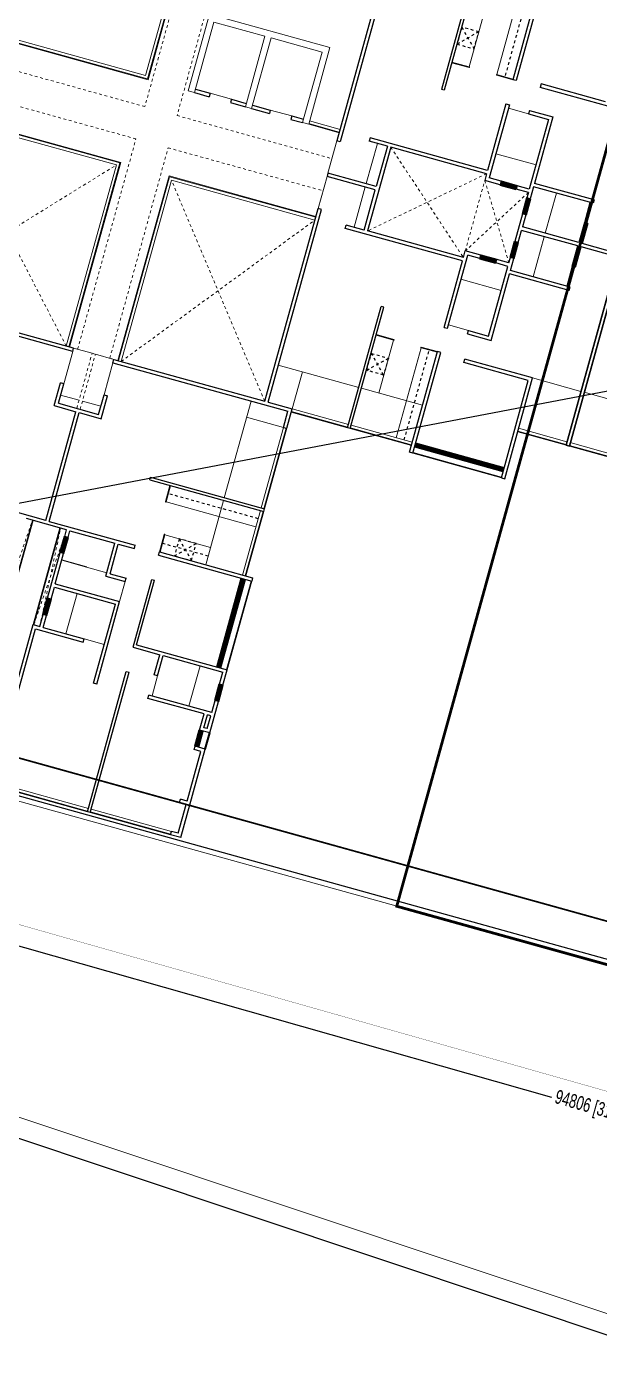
# Model space of a CAD drawing. Header units: millimetres. Extents: x 1330 to 3437, y 431 to 1156.
# Drawn here: x 1425.76 to 1446.34, y 989.61 to 1037.34 of the extents above; entities that cross this region are included whole.
import ezdxf

# ---------------------------------------------------------------- set-up
doc = ezdxf.new("R2010")
doc.units = ezdxf.units.MM
doc.linetypes.add('DASHED', pattern=[0.75, 0.5, -0.25])
doc.linetypes.add('DASHED2', pattern=[0.375, 0.25, -0.125])
for name, color, linetype, lineweight in [('A01 Plot Boundary', 2, 'Continuous', 50), ('A03 Roads', 7, 'Continuous', 15), ('C06 Parapet Wall', 39, 'Continuous', 15), ('F03 Windows', 32, 'Continuous', 35), ('I03 Tile Drop', 250, 'Continuous', 9), ('L02 Handrails & Balustrades', 67, 'Continuous', 15), ('M01 Furniture', 14, 'Continuous', 9), ('R23 Lifts', 2, 'Continuous', 9), ('T01 Dimenstions Scale 01', 106, 'Continuous', 9), ('Z08 Structure above', 250, 'DASHED', 9)]:
    doc.layers.add(name, color=color, linetype=linetype, lineweight=lineweight)
doc.layers.add('C02 Walls 01', color=10, linetype='Continuous')
doc.styles.add('vka-romans', font='GOTHIC.TTF', dxfattribs={"width": 0.7})
doc.dimstyles.new('vka-dim0100', dxfattribs={"dimscale": 100, "dimtxt": 1, "dimasz": 0.7, "dimexe": 1.5, "dimexo": 2.5, "dimgap": 1, "dimtad": 0, "dimdec": 0, "dimzin": 0, "dimdsep": 46, "dimtxsty": 'vka-romans', "dimblk": 'vkadot', "dimcen": 1.5, "dimdle": 1.5, "dimse1": 1, "dimse2": 1, "dimclrd": 256, "dimclre": 256, "dimclrt": 7, "dimadec": 1, "dimazin": 0, "dimtfac": 1, "dimtdec": 0, "dimtofl": 0, "dimtmove": 2, "dimatfit": 3, "dimfxl": 1, "dimtolj": 1, "dimtzin": 0, "dimarcsym": 0})

# ---------------------------------------------------------------- blocks, each defined once
blk = doc.blocks.new('rgr')
at = {"layer": 'C02 Walls 01', "color": 250}
for p, q in [((-2204253, 788686), (-2204253, 781386)), ((-2204128, 788561), (-2204128, 781386)), ((-2201128, 788686), (-2201128, 784161)), ((-2201028, 788686), (-2201028, 784161)), ((-2198753, 788936), (-2198753, 785186)), ((-2198628, 788936), (-2198628, 785186)), ((-2193403, 787186), (-2193403, 773061)), ((-2193278, 787186), (-2193278, 773061)), ((-2198628, 785186), (-2198753, 785186)), ((-2195328, 785311), (-2197728, 785311)), ((-2197728, 785311), (-2197728, 785186)), ((-2195203, 785186), (-2197728, 785186)), ((-2198753, 784286), (-2198628, 784286)), ((-2198753, 784286), (-2198753, 781811)), ((-2198628, 784286), (-2198628, 781561)), ((-2197878, 784286), (-2197003, 784286)), ((-2197878, 784286), (-2197878, 784161)), ((-2197003, 784286), (-2197003, 781811)), ((-2201028, 784161), (-2201128, 784161)), ((-2197878, 784161), (-2197128, 784161)), ((-2197128, 784161), (-2197128, 781561)), ((-2209648, 781811), (-2209098, 781811)), ((-2209098, 781811), (-2209098, 781686)), ((-2208298, 781811), (-2207748, 781811)), ((-2208298, 781811), (-2208298, 781686)), ((-2207518, 781811), (-2206853, 781811)), ((-2206853, 781811), (-2206853, 781686)), ((-2206053, 781811), (-2205618, 781811)), ((-2206053, 781811), (-2206053, 781686)), ((-2198753, 781811), (-2203128, 781811)), ((-2203128, 781811), (-2203128, 781686)), ((-2194778, 781811), (-2197003, 781811)), ((-2194778, 781811), (-2194778, 781686)), ((-2209648, 781686), (-2209098, 781686)), ((-2208298, 781686), (-2207748, 781686)), ((-2207518, 781686), (-2206853, 781686)), ((-2206053, 781686), (-2205618, 781686)), ((-2204128, 781386), (-2204253, 781386)), ((-2202453, 781686), (-2203128, 781686)), ((-2202453, 781686), (-2202453, 780186)), ((-2198753, 781686), (-2202328, 781686)), ((-2202328, 781686), (-2202328, 778561)), ((-2198753, 781686), (-2198753, 781436)), ((-2198178, 781436), (-2198753, 781436)), ((-2198178, 781561), (-2198628, 781561)), ((-2198178, 781561), (-2198178, 781436)), ((-2197128, 781561), (-2197578, 781561)), ((-2197578, 781561), (-2197578, 781436)), ((-2197128, 781436), (-2197578, 781436)), ((-2197128, 781436), (-2197128, 781236)), ((-2194778, 781686), (-2197003, 781686)), ((-2197003, 781686), (-2197003, 781236)), ((-2197003, 781236), (-2197128, 781236)), ((-2194778, 780936), (-2194903, 780936)), ((-2194903, 780936), (-2194903, 780186)), ((-2194778, 780936), (-2194778, 780186)), ((-2197128, 780636), (-2197128, 779611)), ((-2197003, 780636), (-2197128, 780636)), ((-2197003, 780636), (-2197003, 780186)), ((-2202453, 780186), (-2204253, 780186)), ((-2204253, 780186), (-2204253, 780061)), ((-2202453, 780061), (-2204253, 780061)), ((-2202453, 778561), (-2202453, 780061)), ((-2194903, 780186), (-2197003, 780186)), ((-2194903, 780061), (-2197003, 780061)), ((-2197003, 779611), (-2197003, 780061)), ((-2194903, 779311), (-2194903, 780061)), ((-2193403, 780186), (-2194778, 780186)), ((-2193403, 780061), (-2194778, 780061)), ((-2194778, 779311), (-2194778, 780061)), ((-2193403, 773061), (-2193403, 780061)), ((-2193278, 773061), (-2193278, 780061)), ((-2197003, 779611), (-2197128, 779611)), ((-2197128, 778811), (-2197128, 779011)), ((-2197003, 779011), (-2197128, 779011)), ((-2197003, 778561), (-2197003, 779011)), ((-2194778, 779311), (-2194903, 779311)), ((-2204253, 771686), (-2204253, 778861)), ((-2204128, 778861), (-2204253, 778861)), ((-2204128, 771686), (-2204128, 778861)), ((-2202453, 778561), (-2203128, 778561)), ((-2203128, 778436), (-2203128, 778561)), ((-2198753, 778561), (-2202328, 778561)), ((-2198178, 778811), (-2198753, 778811)), ((-2198753, 778561), (-2198753, 778811)), ((-2198178, 778686), (-2198628, 778686)), ((-2198628, 775961), (-2198628, 778686)), ((-2198178, 778686), (-2198178, 778811)), ((-2197128, 778811), (-2197578, 778811)), ((-2197578, 778686), (-2197578, 778811)), ((-2197128, 778686), (-2197578, 778686)), ((-2197128, 776086), (-2197128, 778686)), ((-2194778, 778561), (-2197003, 778561)), ((-2194778, 778436), (-2194778, 778561)), ((-2198753, 778436), (-2203128, 778436)), ((-2198753, 775961), (-2198753, 778436)), ((-2194778, 778436), (-2197003, 778436)), ((-2197003, 775961), (-2197003, 778436)), ((-2201128, 771561), (-2201128, 776086)), ((-2201028, 776086), (-2201128, 776086)), ((-2201028, 771561), (-2201028, 776086)), ((-2197878, 776086), (-2197128, 776086)), ((-2197878, 775961), (-2197878, 776086)), ((-2198753, 775961), (-2198628, 775961)), ((-2197878, 775961), (-2197003, 775961)), ((-2198628, 775061), (-2198753, 775061)), ((-2198753, 771311), (-2198753, 775061)), ((-2198628, 771311), (-2198628, 775061)), ((-2195203, 775061), (-2197728, 775061)), ((-2197728, 774936), (-2197728, 775061)), ((-2195328, 774936), (-2197728, 774936)), ((-2195328, 771311), (-2195328, 774936)), ((-2195203, 771311), (-2195203, 775061)), ((-2193403, 773061), (-2193278, 773061)), ((-2193278, 773061), (-2193403, 773061)), ((-2211378, 771686), (-2217903, 771686)), ((-2211378, 771561), (-2217903, 771561)), ((-2211378, 771561), (-2211378, 771686)), ((-2209878, 771686), (-2204253, 771686)), ((-2209878, 771561), (-2209878, 771686)), ((-2209878, 771561), (-2203353, 771561)), ((-2204128, 771686), (-2203228, 771686)), ((-2203353, 770961), (-2203353, 771561)), ((-2203228, 770961), (-2203228, 771686)), ((-2201028, 771561), (-2201128, 771561)), ((-2198628, 771311), (-2198753, 771311)), ((-2195328, 771311), (-2195203, 771311)), ((-2203353, 770961), (-2203228, 770961)), ((-2211503, 769511), (-2211503, 770361)), ((-2211378, 770361), (-2211503, 770361)), ((-2211378, 769636), (-2211378, 770361)), ((-2209878, 769636), (-2209878, 770361)), ((-2209878, 770361), (-2209753, 770361)), ((-2209753, 769511), (-2209753, 770361)), ((-2211503, 769511), (-2210690, 769511)), ((-2211378, 769636), (-2209878, 769636)), ((-2210690, 765461), (-2210690, 769511)), ((-2210565, 765461), (-2210565, 769511)), ((-2210565, 769511), (-2209753, 769511)), ((-2207478, 767961), (-2203228, 767961)), ((-2207478, 767861), (-2207478, 767961)), ((-2207478, 767861), (-2203228, 767861)), ((-2203228, 767861), (-2203228, 767961)), ((-2210690, 765461), (-2213903, 765461)), ((-2209878, 765336), (-2211378, 765336)), ((-2210565, 765461), (-2207353, 765461)), ((-2209878, 765086), (-2209878, 765336)), ((-2209753, 765086), (-2209753, 765336)), ((-2209753, 765336), (-2208078, 765336)), ((-2208078, 764111), (-2208078, 765336)), ((-2207953, 765336), (-2207353, 765336)), ((-2207953, 764236), (-2207953, 765336)), ((-2207353, 765336), (-2207353, 765461)), ((-2206453, 765461), (-2202978, 765461)), ((-2206453, 765336), (-2206453, 765461)), ((-2206453, 765336), (-2202978, 765336)), ((-2202978, 765461), (-2202978, 765336)), ((-2209753, 765086), (-2209878, 765086)), ((-2209878, 762786), (-2209878, 764486)), ((-2209753, 764486), (-2209878, 764486)), ((-2209753, 763361), (-2209753, 764486)), ((-2207953, 764236), (-2207353, 764236)), ((-2207353, 764111), (-2207353, 764236)), ((-2206453, 764436), (-2206353, 764436)), ((-2206453, 761911), (-2206453, 764436)), ((-2206353, 762036), (-2206353, 764436)), ((-2208078, 764111), (-2207353, 764111)), ((-2209753, 763361), (-2207353, 763361)), ((-2209753, 762786), (-2209753, 763236)), ((-2209753, 763236), (-2207478, 763236)), ((-2207478, 760286), (-2207478, 763236)), ((-2207353, 760286), (-2207353, 763361)), ((-2209753, 762786), (-2209878, 762786)), ((-2209878, 761736), (-2209878, 762186)), ((-2209753, 762186), (-2209878, 762186)), ((-2209753, 761736), (-2209753, 762186)), ((-2206453, 761911), (-2205453, 761911)), ((-2206353, 762036), (-2202978, 762036)), ((-2205453, 761161), (-2205453, 761911)), ((-2205328, 761911), (-2203103, 761911)), ((-2205328, 761161), (-2205328, 761911)), ((-2203103, 761461), (-2203103, 761911)), ((-2202978, 761461), (-2202978, 762036)), ((-2210128, 755786), (-2210128, 761736)), ((-2210128, 761736), (-2209878, 761736)), ((-2210003, 757111), (-2210003, 761611)), ((-2210003, 761611), (-2208228, 761611)), ((-2209753, 761736), (-2208228, 761736)), ((-2208228, 761611), (-2208228, 761736)), ((-2202978, 761461), (-2203103, 761461)), ((-2206453, 761011), (-2206353, 761011)), ((-2206453, 755786), (-2206453, 761011)), ((-2206353, 755786), (-2206353, 761011)), ((-2205328, 761161), (-2205453, 761161)), ((-2203103, 760411), (-2203103, 760861)), ((-2202978, 760861), (-2203103, 760861)), ((-2202978, 759686), (-2202978, 760861)), ((-2203103, 760411), (-2205453, 760411)), ((-2205453, 760286), (-2205453, 760411)), ((-2207353, 760286), (-2207478, 760286)), ((-2203353, 760286), (-2205453, 760286)), ((-2203353, 759686), (-2203353, 760286)), ((-2203103, 760286), (-2203228, 760286)), ((-2203228, 759811), (-2203228, 760286)), ((-2203103, 759811), (-2203103, 760286)), ((-2202978, 759686), (-2203353, 759686)), ((-2203103, 759811), (-2203228, 759811)), ((-2202978, 759086), (-2203353, 759086)), ((-2203353, 758961), (-2203353, 759086)), ((-2202978, 755786), (-2202978, 759086))]:
    blk.add_line(p, q, dxfattribs=at)
at = {"layer": 'C06 Parapet Wall', "color": 250}
for p, q in [((-2211503, 784026), (-2211503, 781811)), ((-2211503, 781811), (-2217903, 781811)), ((-2205388, 781811), (-2204253, 781811)), ((-2211653, 778436), (-2217903, 778436)), ((-2211653, 771686), (-2211653, 778436)), ((-2209603, 778436), (-2204253, 778436)), ((-2209603, 771686), (-2209603, 778436)), ((-2193403, 773186), (-2195203, 773186)), ((-2193278, 773186), (-2191478, 773186)), ((-2203228, 771686), (-2201128, 771686)), ((-2198753, 771686), (-2201028, 771686)), ((-2203353, 767961), (-2203353, 770961)), ((-2203353, 765461), (-2203353, 767861)), ((-2208828, 764248), (-2209753, 764248)), ((-2208828, 764236), (-2209753, 764236)), ((-2208828, 764236), (-2208828, 764248))]:
    blk.add_line(p, q, dxfattribs=at)
at = {"layer": 'F03 Windows', "color": 250}
for p, q in [((-2198178, 781561), (-2197578, 781561)), ((-2198178, 781520), (-2197578, 781520)), ((-2198178, 781478), (-2197578, 781478)), ((-2198178, 781436), (-2197578, 781436)), ((-2197128, 781236), (-2197128, 780636)), ((-2197086, 781236), (-2197086, 780636)), ((-2197044, 781236), (-2197044, 780636)), ((-2197003, 781236), (-2197003, 780636)), ((-2197128, 779011), (-2197128, 779611)), ((-2197086, 779011), (-2197086, 779611)), ((-2197044, 779011), (-2197044, 779611)), ((-2197003, 779011), (-2197003, 779611)), ((-2198178, 778811), (-2197578, 778811)), ((-2198178, 778770), (-2197578, 778770)), ((-2198178, 778728), (-2197578, 778728)), ((-2198178, 778686), (-2197578, 778686)), ((-2198628, 771686), (-2195328, 771686)), ((-2198628, 771645), (-2195328, 771645)), ((-2198628, 771603), (-2195328, 771603)), ((-2198628, 771561), (-2195328, 771561)), ((-2203353, 762036), (-2203353, 765336)), ((-2203311, 762036), (-2203311, 765336)), ((-2203269, 762036), (-2203269, 765336)), ((-2203228, 762036), (-2203228, 765336)), ((-2209878, 764486), (-2209878, 765086)), ((-2209836, 764486), (-2209836, 765086)), ((-2209794, 764486), (-2209794, 765086)), ((-2209753, 764486), (-2209753, 765086)), ((-2209878, 762186), (-2209878, 762786)), ((-2209836, 762186), (-2209836, 762786)), ((-2209794, 762186), (-2209794, 762786)), ((-2209753, 762186), (-2209753, 762786)), ((-2203103, 760861), (-2203103, 761461)), ((-2203061, 760861), (-2203061, 761461)), ((-2203019, 760861), (-2203019, 761461)), ((-2202978, 760861), (-2202978, 761461)), ((-2203353, 759086), (-2203353, 759686)), ((-2203311, 759086), (-2203311, 759686)), ((-2203269, 759086), (-2203269, 759686)), ((-2203228, 759086), (-2203228, 759686)), ((-2202978, 759086), (-2202978, 759686))]:
    blk.add_line(p, q, dxfattribs=at)
at = {"layer": 'I03 Tile Drop', "color": 250}
for p, q in [((-2197878, 784161), (-2198628, 784161)), ((-2198628, 782461), (-2197128, 782461)), ((-2209098, 781811), (-2208298, 781811)), ((-2206853, 781811), (-2206053, 781811)), ((-2204253, 781386), (-2204253, 780186)), ((-2202828, 781686, 0), (-2202828, 780186, 0)), ((-2196153, 781686), (-2196153, 780186)), ((-2194903, 780936), (-2194903, 781686)), ((-2204253, 778861), (-2204253, 780061)), ((-2202828, 778561, 0), (-2202828, 780061, 0)), ((-2196153, 778561), (-2196153, 780061)), ((-2194903, 779311), (-2194903, 778561)), ((-2198628, 777786), (-2197128, 777786)), ((-2197878, 776086), (-2198628, 776086)), ((-2193403, 775061), (-2195203, 775061)), ((-2193278, 775061), (-2191478, 775061)), ((-2204128, 773061), (-2201128, 773061)), ((-2203228, 771686), (-2203228, 773061)), ((-2198753, 773061), (-2201028, 773061)), ((-2210690, 771686), (-2211378, 771686)), ((-2211378, 770361), (-2211378, 771561)), ((-2210565, 771686), (-2209878, 771686)), ((-2209878, 770361), (-2209878, 771561)), ((-2204728, 767961), (-2204728, 771561)), ((-2204728, 770961), (-2203353, 770961)), ((-2211378, 769936), (-2210690, 769936)), ((-2210565, 769936), (-2209878, 769936)), ((-2204728, 765461), (-2204728, 767861)), ((-2204728, 765461), (-2204728, 767861)), ((-2208828, 764236), (-2208078, 764236)), ((-2207353, 764111), (-2207353, 763361)), ((-2208903, 761736), (-2208903, 763236)), ((-2203953, 760411), (-2203953, 761911)), ((-2208228, 761736), (-2207478, 761736)), ((-2205328, 761161), (-2205328, 760411))]:
    blk.add_line(p, q, dxfattribs=at)
at = {"layer": 'L02 Handrails & Balustrades', "color": 250}
for p, q in [((-2211403, 784026), (-2211403, 781711)), ((-2211378, 784026), (-2211378, 781686)), ((-2211403, 781711), (-2217903, 781711)), ((-2211378, 781686), (-2217903, 781686)), ((-2205388, 781711), (-2204253, 781711)), ((-2205388, 781686), (-2204253, 781686)), ((-2211528, 778561), (-2217903, 778561)), ((-2211553, 778536), (-2217903, 778536)), ((-2211553, 771686), (-2211553, 778536)), ((-2211528, 771686), (-2211528, 778561)), ((-2209728, 778561), (-2204253, 778561)), ((-2209728, 771686), (-2209728, 778561)), ((-2209703, 778536), (-2204253, 778536)), ((-2209703, 771686), (-2209703, 778536)), ((-2193403, 773086), (-2195203, 773086)), ((-2193403, 773061), (-2195203, 773061)), ((-2193278, 773086), (-2191478, 773086)), ((-2193278, 773061), (-2191478, 773061)), ((-2203228, 771586), (-2201128, 771586)), ((-2203228, 771561), (-2201128, 771561)), ((-2198753, 771586), (-2201028, 771586)), ((-2198753, 771561), (-2201028, 771561)), ((-2195328, 771336), (-2198628, 771336)), ((-2195328, 771311), (-2198628, 771311)), ((-2203253, 767961), (-2203253, 770961)), ((-2203228, 767961), (-2203228, 770961)), ((-2203253, 765461), (-2203253, 767861)), ((-2203228, 765461), (-2203228, 767861)), ((-2211153, 761736), (-2211153, 765336)), ((-2211128, 761736), (-2211128, 765336)), ((-2210128, 761736), (-2210128, 765336)), ((-2210103, 761736), (-2210103, 765336)), ((-2203003, 765336), (-2203003, 762036)), ((-2202978, 765336), (-2202978, 762036))]:
    blk.add_line(p, q, dxfattribs=at)
at = {"layer": 'M01 Furniture', "color": 250}
for p, q in [((-2199353, 788561), (-2199353, 785211)), ((-2200378, 787186), (-2200378, 785211)), ((-2200378, 785211), (-2201028, 785211)), ((-2200378, 785186), (-2201028, 785186)), ((-2198753, 785211), (-2199353, 785211)), ((-2198753, 785186), (-2199353, 785186)), ((-2200378, 775061), (-2201028, 775061)), ((-2200378, 775036), (-2201028, 775036)), ((-2200378, 773061), (-2200378, 775036)), ((-2198753, 775061), (-2199353, 775061)), ((-2199353, 771686), (-2199353, 775036)), ((-2198753, 775036), (-2199353, 775036)), ((-2206728, 767861), (-2206728, 767261)), ((-2206703, 767861), (-2206703, 767261)), ((-2203353, 767261), (-2206703, 767261)), ((-2206453, 766111), (-2206453, 765461)), ((-2204728, 766111), (-2206428, 766111)), ((-2206428, 766111), (-2206428, 765461))]:
    blk.add_line(p, q, dxfattribs=at)
for centre, start, end in [((-2200378, 785199), 270, 90), ((-2199353, 785199), 90, 270), ((-2200378, 775049), 270, 90), ((-2199353, 775049), 90, 270), ((-2206715, 767261), 180, 0), ((-2206440, 766111), 0, 180)]:
    blk.add_arc(centre, 12.5, start, end, dxfattribs=at)
at = {"layer": 'R23 Lifts', "color": 250}
blk.add_lwpolyline([(-2205388, 781686), (-2205388, 784541), (-2209878, 784541), (-2209878, 781686), (-2209648, 781686), (-2209648, 784311), (-2207748, 784311), (-2207748, 781686), (-2207518, 781686), (-2207518, 784311), (-2205618, 784311), (-2205618, 781686), (-2205388, 781686)], dxfattribs=at)
at = {"layer": 'Z08 Structure above', "color": 250, "lineweight": -2, "ltscale": 200}
for p, q in [((-2199053, 788561), (-2199053, 785211)), ((-2200387, 786515), (-2201019, 785883)), ((-2201019, 786515), (-2200387, 785883)), ((-2199053, 771686), (-2199053, 775036)), ((-2200387, 773733), (-2201019, 774365)), ((-2201019, 773733), (-2200387, 774365)), ((-2203353, 767561), (-2206703, 767561)), ((-2205894, 766103), (-2205261, 765470)), ((-2205894, 765470), (-2205261, 766103)), ((-2204728, 765786), (-2206428, 765786))]:
    blk.add_line(p, q, dxfattribs=at)
at = {"layer": 'Z08 Structure above', "color": 250, "ltscale": 200}
for p, q in [((-2198753, 781686), (-2202328, 778561)), ((-2202328, 781686), (-2198753, 778561)), ((-2198753, 778811), (-2198753, 781436)), ((-2197128, 781436), (-2198753, 778811)), ((-2198753, 781436), (-2197128, 778811)), ((-2217903, 771686), (-2211653, 778436)), ((-2211653, 771686), (-2217903, 778436)), ((-2209603, 771686), (-2204253, 778436)), ((-2204253, 771686), (-2209603, 778436)), ((-2210690, 769636), (-2210690, 771686)), ((-2210690, 771686), (-2210565, 771686)), ((-2210565, 769636), (-2210565, 771686)), ((-2211378, 761736), (-2211153, 765336)), ((-2210103, 761736), (-2209878, 765336)), ((-2209878, 761736), (-2210103, 765336))]:
    blk.add_line(p, q, dxfattribs=at)
for points in [[(-2211378, 789361), (-2211228, 789361), (-2211228, 780724), (-2217903, 780724)], [(-2209878, 789361), (-2210028, 789361), (-2210028, 780724), (-2204253, 780724)], [(-2211378, 771686), (-2211228, 771686), (-2211228, 779524), (-2217903, 779524)], [(-2209878, 771686), (-2210028, 771686), (-2210028, 779524), (-2204253, 779524)]]:
    blk.add_lwpolyline(points, dxfattribs=at)
at = {"layer": 'Z08 Structure above', "color": 250, "lineweight": -2, "ltscale": 200, "elevation": 0}
for points in [[(-2201019, 786515), (-2201019, 785883), (-2200387, 785883), (-2200387, 786515)], [(-2201019, 773733), (-2201019, 774365), (-2200387, 774365), (-2200387, 773733)]]:
    blk.add_lwpolyline(points, close=True, dxfattribs=at)
at = {"layer": 'Z08 Structure above', "color": 250, "lineweight": -2, "ltscale": 200}
blk.add_lwpolyline([(-2205894, 765470), (-2205261, 765470), (-2205261, 766103), (-2205894, 766103)], close=True, dxfattribs=at)
blk = doc.blocks.new('vkadot')
at = {"layer": 'T01 Dimenstions Scale 01'}
for q in [(-0.85, 0), (0, 0.85), (0.85, 0), (0, -0.85)]:
    blk.add_line((0, 0), q, dxfattribs=at)
blk.add_circle((0, 0), 0.579, dxfattribs=at)
blk = doc.blocks.new('*D5')
at = {"layer": 'T01 Dimenstions Scale 01', "lineweight": -2, "transparency": 16777216}
for p, q in [((-2072679, 42978), (-2021253, 42978)), ((-1966179, 42978), (-2017605, 42978))]:
    blk.add_line(p, q, dxfattribs=at)
at = {"layer": 'T01 Dimenstions Scale 01', "lineweight": -2, "transparency": 16777216, "xscale": 100, "yscale": 100, "zscale": 100, "rotation": 180}
blk.add_blockref('vkadot', (-2072779, 42978), dxfattribs=at)
at = {"layer": 'T01 Dimenstions Scale 01', "lineweight": -2, "transparency": 16777216, "xscale": 100, "yscale": 100, "zscale": 100}
blk.add_blockref('vkadot', (-1966079, 42978), dxfattribs=at)
at = {"layer": 'T01 Dimenstions Scale 01', "color": 7, "transparency": 16777216, "insert": (-2019429, 42978), "char_height": 500, "attachment_point": 5, "style": 'vka-romans'}
blk.add_mtext('\\A1;106700 [350\'-1"]', dxfattribs=at)
blk = doc.blocks.new('*D72')
at = {"layer": 'T01 Dimenstions Scale 01', "lineweight": -2, "transparency": 16777216}
for p, q in [((-2072716, 32358), (-2021288, 29710)), ((-1966216, 26875), (-2017644, 29523))]:
    blk.add_line(p, q, dxfattribs=at)
at = {"layer": 'T01 Dimenstions Scale 01', "lineweight": -2, "transparency": 16777216, "xscale": 100, "yscale": 100, "zscale": 100}
for p, rotation in [((-2072816, 32363), 177.0528692918299), ((-1966116, 26870), 357.0528692918299)]:
    blk.add_blockref('vkadot', p, dxfattribs=dict(at, rotation=rotation))
at = {"layer": 'T01 Dimenstions Scale 01', "color": 7, "transparency": 16777216, "insert": (-2019466, 29616), "char_height": 500, "attachment_point": 5, "rotation": 357.0529, "style": 'vka-romans'}
blk.add_mtext('\\A1;106841 [350\'-6"]', dxfattribs=at)
blk = doc.blocks.new('*D85')
at = {"layer": 'T01 Dimenstions Scale 01', "lineweight": -2, "transparency": 16777216}
for p, q in [((-1977544, 91316), (-2023360, 68691)), ((-2072689, 44330), (-2026873, 66956))]:
    blk.add_line(p, q, dxfattribs=at)
at = {"layer": 'T01 Dimenstions Scale 01', "lineweight": -2, "transparency": 16777216, "xscale": 100, "yscale": 100, "zscale": 100}
for p, rotation in [((-1977454, 91360), 26.28167878811534), ((-2072779, 44286), 206.2816787881154)]:
    blk.add_blockref('vkadot', p, dxfattribs=dict(at, rotation=rotation))
at = {"layer": 'T01 Dimenstions Scale 01', "color": 7, "transparency": 16777216, "insert": (-2025117, 67823), "char_height": 500, "attachment_point": 5, "rotation": 26.2817, "style": 'vka-romans'}
blk.add_mtext('\\A1;106315 [348\'-10"]', dxfattribs=at)
blk = doc.blocks.new('*D88')
at = {"layer": 'T01 Dimenstions Scale 01', "lineweight": -2, "transparency": 16777216}
for p, q in [((-2076372, 37928), (-2030782, 37673)), ((-1981768, 37398), (-2027358, 37654))]:
    blk.add_line(p, q, dxfattribs=at)
at = {"layer": 'T01 Dimenstions Scale 01', "lineweight": -2, "transparency": 16777216, "xscale": 100, "yscale": 100, "zscale": 100}
for p, rotation in [((-2076472, 37929), 179.6789076011555), ((-1981668, 37398), 359.6789076011555)]:
    blk.add_blockref('vkadot', p, dxfattribs=dict(at, rotation=rotation))
at = {"layer": 'T01 Dimenstions Scale 01', "color": 7, "transparency": 16777216, "insert": (-2029070, 37663), "char_height": 500, "attachment_point": 5, "rotation": 359.6789, "style": 'vka-romans'}
blk.add_mtext('\\A1;94806 [311\'-1"]', dxfattribs=at)
blk = doc.blocks.new('fdgdg')
at = {"color": 1, "linetype": 'DASHED', "ltscale": 1000, "true_color": 0xf00000, "const_width": 60}
blk.add_lwpolyline([(-1966078.8, 76111), (-1977454.2, 76111), (-1977454.2, 91360.5), (-2061404.2, 91360.5), (-2061404.2, 76110.5), (-2072778.8, 76111), (-2072778.8, 44286), (-1966078.8, 44286), (-1966078.8, 76111)], close=True, dxfattribs=at)
at = {"layer": 'A01 Plot Boundary', "color": 20, "lineweight": 15, "ltscale": 3}
blk.add_lwpolyline([(-2088529.1, 40388.2), (-2088463, 42622.6), (-2087996.9, 59368.8), (-2087067.7, 90485.6), (-2073535.1, 89347.6), (-2072535.5, 102199.1), (-2065980.8, 101663.5), (-2064204, 104416.2), (-2065252.5, 115689.1), (-2066924.2, 124357.3), (-2071905.6, 146926.1), (-2073487, 154803), (-2068017.3, 158157.3), (-2023645.3, 168789.7), (-2000452.3, 139301.3), (-1999182.6, 136886.5), (-1963717.9, 99409.4), (-1931977, 25833.1), (-2088713.1, 33902.3)], close=True, dxfattribs=at)
at = {"layer": 'A03 Roads', "color": 5, "linetype": 'DASHED2', "ltscale": 5500, "const_width": 10}
blk.add_lwpolyline([(-2104235.9, 41210.5), (-2076468, 38669.8), (-1981663.7, 38138.5), (-1920413.7, 40695.6)], dxfattribs=at)
at = {"layer": 'C02 Walls 01', "color": 250}
for p, q in [((-2046229.2, 46261), (-2046479.2, 46261)), ((-2046229.2, 44411), (-2046229.2, 46261)), ((-2046229.2, 44411), (-2046479.2, 44411)), ((-2046479.2, 44286), (-2046479.2, 44411)), ((-2046229.2, 44286), (-2046479.2, 44286)), ((-2046229.2, 43211), (-2046229.2, 44286)), ((-2049479.2, 43086), (-2049579.2, 43086)), ((-2046229.2, 43211), (-2046479.2, 43211)), ((-2046479.2, 43086), (-2046479.2, 43211)), ((-2046104.2, 43086), (-2046479.2, 43086))]:
    blk.add_line(p, q, dxfattribs=at)
at = {"layer": 'C06 Parapet Wall', "color": 250}
for p, q in [((-2049579.2, 43211), (-2052879.2, 43211)), ((-2046479.2, 43211), (-2049479.2, 43211))]:
    blk.add_line(p, q, dxfattribs=at)
at = {"layer": 'I03 Tile Drop', "color": 250}
for p, q in [((-2049579.2, 44286), (-2052879.2, 44286)), ((-2046479.2, 44286), (-2049479.2, 44286))]:
    blk.add_line(p, q, dxfattribs=at)
at = {"layer": 'L02 Handrails & Balustrades', "color": 250}
for p, q in [((-2049579.2, 43111), (-2052879.2, 43111)), ((-2049579.2, 43086), (-2052879.2, 43086)), ((-2046479.2, 43111), (-2049479.2, 43111)), ((-2046479.2, 43086), (-2049479.2, 43086))]:
    blk.add_line(p, q, dxfattribs=at)
blk.add_blockref('rgr', (156873.3, -712700.4))
at = {"layer": 'T01 Dimenstions Scale 01'}
for p1, p2, distance, picture, middle in [((-2072778.8, 44286), (-1977454.2, 91360.5), 0, '*D85', (-2025116.5, 67823.2)), ((-2076468, 38669.8), (-1981663.7, 38138.5), -740.9, '*D88', (-2029070, 37663.3)), ((-1966078.8, 27588.8), (-2072778.8, 33082), 719.9, '*D72', (-2019465.9, 29616.4))]:
    dim = blk.add_aligned_dim(p1=p1, p2=p2, distance=distance, dimstyle='vka-dim0100', override={"dimtxt": 5, "dimasz": 1, "dimfxl": 3}, dxfattribs=at)
    dim.commit()
    dim.dimension.update_dxf_attribs({"geometry": picture, "text_midpoint": middle})
dim = blk.add_linear_dim(base=(-1966078.8, 42978.3), p1=(-2072778.8, 44286), p2=(-1966078.8, 44286), dimstyle='vka-dim0100', override={"dimtxt": 5, "dimasz": 1, "dimfxl": 3}, dxfattribs=at)
dim.commit()
dim.dimension.update_dxf_attribs({"geometry": '*D5', "text_midpoint": (-2019428.8, 42978.3), "dimtype": 128})

msp = doc.modelspace()

# ---------------------------------------------------------------- linework, layer by layer
at = {"linetype": 'Continuous', "lineweight": 0, "elevation": 91.374, "flags": 128}
msp.add_lwpolyline([(1404.06976, 1015.47378), (1509.78051, 986.1595), (1519.08652, 1019.71806), (1508.12488, 1022.7578), (1512.19988, 1037.45274), (1428.41183, 1060.68772), (1424.33682, 1045.99278), (1413.37577, 1049.03235)], close=True, dxfattribs=at)
at = {"color": 4, "linetype": 'Continuous', "lineweight": 0, "const_width": 0.1, "elevation": 91.374, "flags": 128}
msp.add_lwpolyline([(1488.16924, 1044.1166), (1474.78822, 995.86309), (1439.06146, 1005.77036), (1452.44247, 1054.02387)], close=True, dxfattribs=at)

# ---------------------------------------------------------------- block references
at = {"xscale": 0.0009999999999999998, "yscale": 0.0009999999999999998, "zscale": 0.0009999999999999998, "rotation": 344.5009561756062}
msp.add_blockref('fdgdg', (3391.48391, 419.95016, 91.374), dxfattribs=at)

doc.saveas('drawing.dxf')
